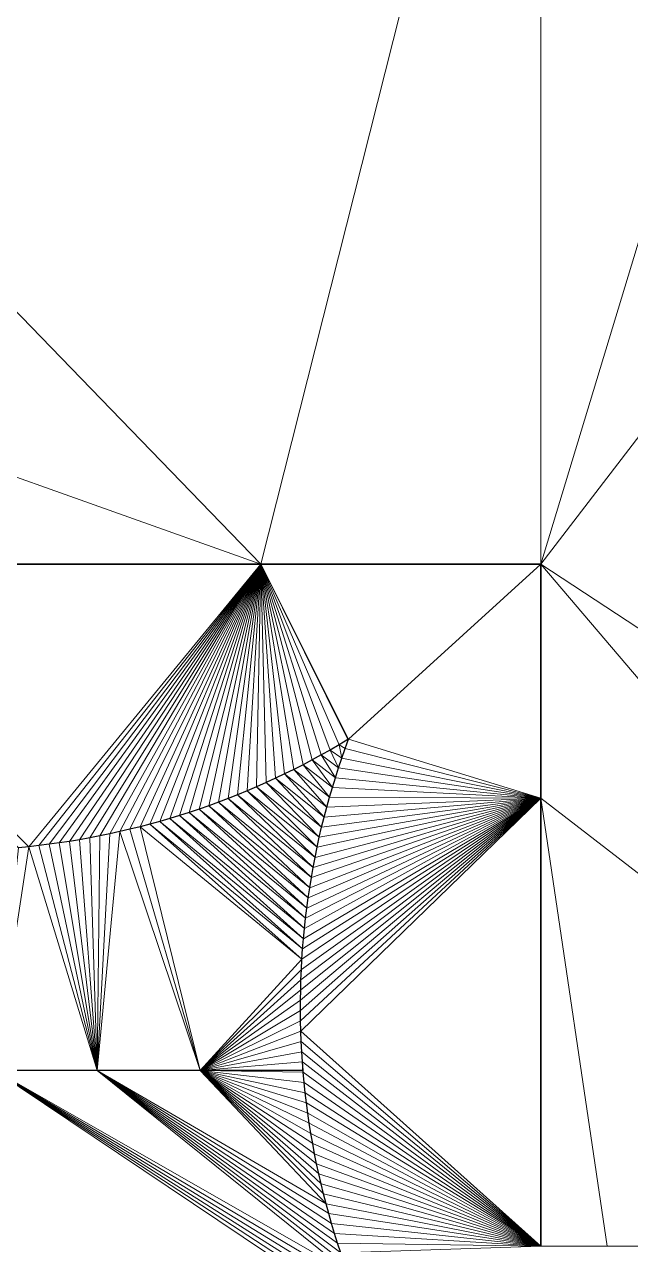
# Model space of a CAD drawing. Header units: metres. Extents: x 246428 to 246884, y 7418966 to 7419490.
# Drawn here: x 246833.98 to 246839.87, y 7419366.13 to 7419378 of the extents above; entities that cross this region are included whole.
import ezdxf

# ---------------------------------------------------------------- set-up
doc = ezdxf.new("R2010")
doc.units = ezdxf.units.M
doc.linetypes.add('blank name', pattern=[0])
doc.linetypes.add('HIDDEN', pattern=[9.525, 6.35, -3.175])
doc.layers.add('_12D_UNMAPPED', color=7, linetype='Continuous')
doc.layers.add('GRADELINES', color=250, linetype='HIDDEN', lineweight=25)
doc.layers.add('MISC_PATHS', color=7, linetype='Continuous', lineweight=35)
doc.layers.add('KERB_BACK', color=7, linetype='Continuous', lineweight=35, true_color=0x5fd2ff)

msp = doc.modelspace()

# ---------------------------------------------------------------- linework, layer by layer
at = {"layer": '_12D_UNMAPPED', "color": 3, "linetype": 'blank name', "lineweight": 0}
for points in [[(246839, 7419383.53, 36.51), (246836.276, 7419372.753, 36.563), (246828.9, 7419380.377, 36.457)], [(246839, 7419372.753, 36.583), (246836.276, 7419372.753, 36.563), (246839, 7419383.53, 36.51)], [(246842.267, 7419383.53, 36.534), (246839, 7419372.753, 36.583), (246839, 7419383.53, 36.51)], [(246849.1, 7419366.12, 36.702), (246839, 7419372.753, 36.583), (246847.267, 7419383.53, 36.571)], [(246847.267, 7419383.53, 36.571), (246839, 7419372.753, 36.583), (246842.267, 7419383.53, 36.534)], [(246836.276, 7419372.753, 36.563), (246828.9, 7419375.377, 36.491), (246828.9, 7419380.377, 36.457)], [(246836.276, 7419372.753, 36.563), (246831.276, 7419372.753, 36.526), (246828.9, 7419375.377, 36.491)], [(246831.276, 7419372.753, 36.526), (246836.276, 7419372.753, 36.563), (246834.02, 7419370.003, 36.565)], [(246831.276, 7419372.753, 36.526), (246834.02, 7419370.003, 36.565), (246833.92, 7419369.994, 36.564)], [(246836.276, 7419372.753, 36.563), (246834.119, 7419370.014, 36.565), (246834.02, 7419370.003, 36.565)], [(246836.276, 7419372.753, 36.563), (246834.218, 7419370.027, 36.566), (246834.119, 7419370.014, 36.565)], [(246836.276, 7419372.753, 36.563), (246834.317, 7419370.04, 36.567), (246834.218, 7419370.027, 36.566)], [(246836.276, 7419372.753, 36.563), (246834.416, 7419370.055, 36.567), (246834.317, 7419370.04, 36.567)], [(246836.276, 7419372.753, 36.563), (246834.515, 7419370.072, 36.568), (246834.416, 7419370.055, 36.567)], [(246836.276, 7419372.753, 36.563), (246834.613, 7419370.089, 36.568), (246834.515, 7419370.072, 36.568)], [(246836.276, 7419372.753, 36.563), (246834.712, 7419370.108, 36.569), (246834.613, 7419370.089, 36.568)], [(246836.276, 7419372.753, 36.563), (246834.81, 7419370.129, 36.57), (246834.712, 7419370.108, 36.569)], [(246836.276, 7419372.753, 36.563), (246834.907, 7419370.15, 36.57), (246834.81, 7419370.129, 36.57)], [(246836.276, 7419372.753, 36.563), (246835.004, 7419370.173, 36.571), (246834.907, 7419370.15, 36.57)], [(246836.276, 7419372.753, 36.563), (246835.102, 7419370.197, 36.571), (246835.004, 7419370.173, 36.571)], [(246836.276, 7419372.753, 36.563), (246835.198, 7419370.223, 36.572), (246835.102, 7419370.197, 36.571)], [(246836.276, 7419372.753, 36.563), (246835.295, 7419370.249, 36.572), (246835.198, 7419370.223, 36.572)], [(246836.276, 7419372.753, 36.563), (246835.391, 7419370.277, 36.573), (246835.295, 7419370.249, 36.572)], [(246836.276, 7419372.753, 36.563), (246835.486, 7419370.307, 36.573), (246835.391, 7419370.277, 36.573)], [(246836.276, 7419372.753, 36.563), (246835.581, 7419370.337, 36.574), (246835.486, 7419370.307, 36.573)], [(246836.276, 7419372.753, 36.563), (246835.676, 7419370.369, 36.574), (246835.581, 7419370.337, 36.574)], [(246836.276, 7419372.753, 36.563), (246835.771, 7419370.402, 36.575), (246835.676, 7419370.369, 36.574)], [(246836.276, 7419372.753, 36.563), (246835.864, 7419370.437, 36.575), (246835.771, 7419370.402, 36.575)], [(246836.276, 7419372.753, 36.563), (246835.958, 7419370.472, 36.576), (246835.864, 7419370.437, 36.575)], [(246836.276, 7419372.753, 36.563), (246836.051, 7419370.509, 36.576), (246835.958, 7419370.472, 36.576)], [(246836.276, 7419372.753, 36.563), (246836.143, 7419370.547, 36.577), (246836.051, 7419370.509, 36.576)], [(246836.276, 7419372.753, 36.563), (246836.235, 7419370.587, 36.577), (246836.143, 7419370.547, 36.577)], [(246836.276, 7419372.753, 36.563), (246836.327, 7419370.627, 36.577), (246836.235, 7419370.587, 36.577)], [(246836.276, 7419372.753, 36.563), (246839, 7419372.753, 36.583), (246837.128, 7419371.049, 36.581)], [(246836.276, 7419372.753, 36.563), (246836.418, 7419370.669, 36.578), (246836.327, 7419370.627, 36.577)], [(246836.276, 7419372.753, 36.563), (246837.123, 7419371.046, 36.581), (246837.037, 7419370.994, 36.58)], [(246836.276, 7419372.753, 36.563), (246837.037, 7419370.994, 36.58), (246836.95, 7419370.944, 36.58)], [(246836.276, 7419372.753, 36.563), (246837.128, 7419371.049, 36.581), (246837.123, 7419371.046, 36.581)], [(246836.276, 7419372.753, 36.563), (246836.95, 7419370.944, 36.58), (246836.863, 7419370.896, 36.58)], [(246836.276, 7419372.753, 36.563), (246836.863, 7419370.896, 36.58), (246836.775, 7419370.848, 36.579)], [(246836.276, 7419372.753, 36.563), (246836.775, 7419370.848, 36.579), (246836.687, 7419370.801, 36.579)], [(246836.276, 7419372.753, 36.563), (246836.687, 7419370.801, 36.579), (246836.598, 7419370.756, 36.579)], [(246836.276, 7419372.753, 36.563), (246836.598, 7419370.756, 36.579), (246836.508, 7419370.712, 36.578)], [(246836.276, 7419372.753, 36.563), (246836.508, 7419370.712, 36.578), (246836.418, 7419370.669, 36.578)], [(246839, 7419372.753, 36.583), (246839, 7419370.477, 36.598), (246837.128, 7419371.049, 36.581)], [(246839, 7419370.477, 36.598), (246839, 7419372.753, 36.583), (246844.643, 7419366.12, 36.669)], [(246839, 7419372.753, 36.583), (246849.1, 7419366.12, 36.702), (246844.643, 7419366.12, 36.669)], [(246837.123, 7419371.046, 36.581), (246837.096, 7419370.96, 36.581), (246837.037, 7419370.994, 36.58)], [(246839, 7419370.477, 36.598), (246837.096, 7419370.96, 36.581), (246837.128, 7419371.049, 36.581)], [(246837.128, 7419371.049, 36.581), (246837.096, 7419370.96, 36.581), (246837.123, 7419371.046, 36.581)], [(246836.863, 7419370.896, 36.58), (246837.001, 7419370.675, 36.582), (246836.775, 7419370.848, 36.579)], [(246836.95, 7419370.944, 36.58), (246837.031, 7419370.771, 36.582), (246836.863, 7419370.896, 36.58)], [(246837.031, 7419370.771, 36.582), (246837.001, 7419370.675, 36.582), (246836.863, 7419370.896, 36.58)], [(246837.037, 7419370.994, 36.58), (246837.063, 7419370.866, 36.581), (246836.95, 7419370.944, 36.58)], [(246837.063, 7419370.866, 36.581), (246837.031, 7419370.771, 36.582), (246836.95, 7419370.944, 36.58)], [(246837.096, 7419370.96, 36.581), (246837.063, 7419370.866, 36.581), (246837.037, 7419370.994, 36.58)], [(246839, 7419370.477, 36.598), (246837.063, 7419370.866, 36.581), (246837.096, 7419370.96, 36.581)], [(246836.687, 7419370.801, 36.579), (246836.944, 7419370.484, 36.583), (246836.598, 7419370.756, 36.579)], [(246836.775, 7419370.848, 36.579), (246836.972, 7419370.58, 36.583), (246836.687, 7419370.801, 36.579)], [(246836.972, 7419370.58, 36.583), (246836.944, 7419370.484, 36.583), (246836.687, 7419370.801, 36.579)], [(246837.001, 7419370.675, 36.582), (246836.972, 7419370.58, 36.583), (246836.775, 7419370.848, 36.579)], [(246839, 7419370.477, 36.598), (246837.001, 7419370.675, 36.582), (246837.031, 7419370.771, 36.582)], [(246839, 7419370.477, 36.598), (246837.031, 7419370.771, 36.582), (246837.063, 7419370.866, 36.581)], [(246836.418, 7419370.669, 36.578), (246836.868, 7419370.193, 36.584), (246836.327, 7419370.627, 36.577)], [(246836.508, 7419370.712, 36.578), (246836.892, 7419370.29, 36.584), (246836.418, 7419370.669, 36.578)], [(246836.892, 7419370.29, 36.584), (246836.868, 7419370.193, 36.584), (246836.418, 7419370.669, 36.578)], [(246836.598, 7419370.756, 36.579), (246836.917, 7419370.387, 36.583), (246836.508, 7419370.712, 36.578)], [(246836.917, 7419370.387, 36.583), (246836.892, 7419370.29, 36.584), (246836.508, 7419370.712, 36.578)], [(246836.944, 7419370.484, 36.583), (246836.917, 7419370.387, 36.583), (246836.598, 7419370.756, 36.579)], [(246839, 7419370.477, 36.598), (246836.972, 7419370.58, 36.583), (246837.001, 7419370.675, 36.582)], [(246836.143, 7419370.547, 36.577), (246836.804, 7419369.9, 36.586), (246836.051, 7419370.509, 36.576)], [(246836.235, 7419370.587, 36.577), (246836.824, 7419369.998, 36.585), (246836.143, 7419370.547, 36.577)], [(246836.824, 7419369.998, 36.585), (246836.804, 7419369.9, 36.586), (246836.143, 7419370.547, 36.577)], [(246836.327, 7419370.627, 36.577), (246836.845, 7419370.096, 36.585), (246836.235, 7419370.587, 36.577)], [(246836.845, 7419370.096, 36.585), (246836.824, 7419369.998, 36.585), (246836.235, 7419370.587, 36.577)], [(246836.868, 7419370.193, 36.584), (246836.845, 7419370.096, 36.585), (246836.327, 7419370.627, 36.577)], [(246839, 7419370.477, 36.598), (246836.944, 7419370.484, 36.583), (246836.972, 7419370.58, 36.583)], [(246835.864, 7419370.437, 36.575), (246836.752, 7419369.605, 36.588), (246835.771, 7419370.402, 36.575)], [(246835.958, 7419370.472, 36.576), (246836.768, 7419369.704, 36.587), (246835.864, 7419370.437, 36.575)], [(246836.768, 7419369.704, 36.587), (246836.752, 7419369.605, 36.588), (246835.864, 7419370.437, 36.575)], [(246836.051, 7419370.509, 36.576), (246836.785, 7419369.802, 36.586), (246835.958, 7419370.472, 36.576)], [(246836.785, 7419369.802, 36.586), (246836.768, 7419369.704, 36.587), (246835.958, 7419370.472, 36.576)], [(246836.804, 7419369.9, 36.586), (246836.785, 7419369.802, 36.586), (246836.051, 7419370.509, 36.576)], [(246839, 7419370.477, 36.598), (246836.663, 7419368.31, 36.596), (246836.662, 7419368.41, 36.595)], [(246839, 7419370.477, 36.598), (246836.662, 7419368.41, 36.595), (246836.662, 7419368.51, 36.594)], [(246839, 7419370.477, 36.598), (246836.662, 7419368.51, 36.594), (246836.664, 7419368.61, 36.594)], [(246839, 7419370.477, 36.598), (246836.666, 7419368.21, 36.596), (246836.663, 7419368.31, 36.596)], [(246839, 7419370.477, 36.598), (246836.664, 7419368.61, 36.594), (246836.666, 7419368.71, 36.593)], [(246839, 7419370.477, 36.598), (246839, 7419366.12, 36.628), (246836.666, 7419368.21, 36.596)], [(246839, 7419370.477, 36.598), (246836.666, 7419368.71, 36.593), (246836.671, 7419368.809, 36.592)], [(246839, 7419370.477, 36.598), (246836.671, 7419368.809, 36.592), (246836.676, 7419368.909, 36.592)], [(246839, 7419370.477, 36.598), (246836.676, 7419368.909, 36.592), (246836.683, 7419369.009, 36.591)], [(246839, 7419370.477, 36.598), (246836.683, 7419369.009, 36.591), (246836.691, 7419369.109, 36.59)], [(246839, 7419370.477, 36.598), (246836.691, 7419369.109, 36.59), (246836.701, 7419369.208, 36.59)], [(246839, 7419370.477, 36.598), (246836.701, 7419369.208, 36.59), (246836.711, 7419369.308, 36.589)], [(246839, 7419370.477, 36.598), (246836.711, 7419369.308, 36.589), (246836.724, 7419369.407, 36.589)], [(246839, 7419370.477, 36.598), (246836.724, 7419369.407, 36.589), (246836.737, 7419369.506, 36.588)], [(246839, 7419370.477, 36.598), (246836.737, 7419369.506, 36.588), (246836.752, 7419369.605, 36.588)], [(246839, 7419370.477, 36.598), (246836.752, 7419369.605, 36.588), (246836.768, 7419369.704, 36.587)], [(246839, 7419370.477, 36.598), (246836.768, 7419369.704, 36.587), (246836.785, 7419369.802, 36.586)], [(246839, 7419370.477, 36.598), (246836.785, 7419369.802, 36.586), (246836.804, 7419369.9, 36.586)], [(246839, 7419370.477, 36.598), (246836.804, 7419369.9, 36.586), (246836.824, 7419369.998, 36.585)], [(246839, 7419370.477, 36.598), (246836.824, 7419369.998, 36.585), (246836.845, 7419370.096, 36.585)], [(246839, 7419370.477, 36.598), (246836.845, 7419370.096, 36.585), (246836.868, 7419370.193, 36.584)], [(246839, 7419370.477, 36.598), (246836.868, 7419370.193, 36.584), (246836.892, 7419370.29, 36.584)], [(246839, 7419370.477, 36.598), (246836.892, 7419370.29, 36.584), (246836.917, 7419370.387, 36.583)], [(246839, 7419370.477, 36.598), (246836.917, 7419370.387, 36.583), (246836.944, 7419370.484, 36.583)], [(246839.643, 7419366.12, 36.632), (246839, 7419366.12, 36.628), (246839, 7419370.477, 36.598)], [(246839.643, 7419366.12, 36.632), (246839, 7419370.477, 36.598), (246844.643, 7419366.12, 36.669)], [(246835.486, 7419370.307, 36.573), (246836.701, 7419369.208, 36.59), (246835.391, 7419370.277, 36.573)], [(246835.581, 7419370.337, 36.574), (246836.711, 7419369.308, 36.589), (246835.486, 7419370.307, 36.573)], [(246836.711, 7419369.308, 36.589), (246836.701, 7419369.208, 36.59), (246835.486, 7419370.307, 36.573)], [(246835.676, 7419370.369, 36.574), (246836.724, 7419369.407, 36.589), (246835.581, 7419370.337, 36.574)], [(246836.724, 7419369.407, 36.589), (246836.711, 7419369.308, 36.589), (246835.581, 7419370.337, 36.574)], [(246835.771, 7419370.402, 36.575), (246836.737, 7419369.506, 36.588), (246835.676, 7419370.369, 36.574)], [(246836.737, 7419369.506, 36.588), (246836.724, 7419369.407, 36.589), (246835.676, 7419370.369, 36.574)], [(246836.752, 7419369.605, 36.588), (246836.737, 7419369.506, 36.588), (246835.771, 7419370.402, 36.575)], [(246835.004, 7419370.173, 36.571), (246835.102, 7419370.197, 36.571), (246835.687, 7419367.827, 36.591)], [(246835.198, 7419370.223, 36.572), (246836.676, 7419368.909, 36.592), (246835.102, 7419370.197, 36.571)], [(246835.102, 7419370.197, 36.571), (246836.676, 7419368.909, 36.592), (246835.687, 7419367.827, 36.591)], [(246835.295, 7419370.249, 36.572), (246836.683, 7419369.009, 36.591), (246835.198, 7419370.223, 36.572)], [(246836.683, 7419369.009, 36.591), (246836.676, 7419368.909, 36.592), (246835.198, 7419370.223, 36.572)], [(246835.391, 7419370.277, 36.573), (246836.691, 7419369.109, 36.59), (246835.295, 7419370.249, 36.572)], [(246836.691, 7419369.109, 36.59), (246836.683, 7419369.009, 36.591), (246835.295, 7419370.249, 36.572)], [(246836.701, 7419369.208, 36.59), (246836.691, 7419369.109, 36.59), (246835.391, 7419370.277, 36.573)], [(246834.317, 7419370.04, 36.567), (246834.416, 7419370.055, 36.567), (246834.687, 7419367.827, 36.583)], [(246834.416, 7419370.055, 36.567), (246834.515, 7419370.072, 36.568), (246834.687, 7419367.827, 36.583)], [(246834.515, 7419370.072, 36.568), (246834.613, 7419370.089, 36.568), (246834.687, 7419367.827, 36.583)], [(246834.613, 7419370.089, 36.568), (246834.712, 7419370.108, 36.569), (246834.687, 7419367.827, 36.583)], [(246834.81, 7419370.129, 36.57), (246834.907, 7419370.15, 36.57), (246834.687, 7419367.827, 36.583)], [(246834.907, 7419370.15, 36.57), (246835.687, 7419367.827, 36.591), (246834.687, 7419367.827, 36.583)], [(246834.712, 7419370.108, 36.569), (246834.81, 7419370.129, 36.57), (246834.687, 7419367.827, 36.583)], [(246834.907, 7419370.15, 36.57), (246835.004, 7419370.173, 36.571), (246835.687, 7419367.827, 36.591)], [(246833.92, 7419369.994, 36.564), (246834.02, 7419370.003, 36.565), (246833.687, 7419367.827, 36.575)], [(246834.02, 7419370.003, 36.565), (246834.687, 7419367.827, 36.583), (246833.687, 7419367.827, 36.575)], [(246834.02, 7419370.003, 36.565), (246834.119, 7419370.014, 36.565), (246834.687, 7419367.827, 36.583)], [(246834.119, 7419370.014, 36.565), (246834.218, 7419370.027, 36.566), (246834.687, 7419367.827, 36.583)], [(246834.218, 7419370.027, 36.566), (246834.317, 7419370.04, 36.567), (246834.687, 7419367.827, 36.583)], [(246836.676, 7419368.909, 36.592), (246836.671, 7419368.809, 36.592), (246835.687, 7419367.827, 36.591)], [(246836.671, 7419368.809, 36.592), (246836.666, 7419368.71, 36.593), (246835.687, 7419367.827, 36.591)], [(246836.666, 7419368.71, 36.593), (246836.664, 7419368.61, 36.594), (246835.687, 7419367.827, 36.591)], [(246836.664, 7419368.61, 36.594), (246836.662, 7419368.51, 36.594), (246835.687, 7419367.827, 36.591)], [(246836.662, 7419368.51, 36.594), (246836.662, 7419368.41, 36.595), (246835.687, 7419367.827, 36.591)], [(246836.662, 7419368.41, 36.595), (246836.663, 7419368.31, 36.596), (246835.687, 7419367.827, 36.591)], [(246836.663, 7419368.31, 36.596), (246836.666, 7419368.21, 36.596), (246835.687, 7419367.827, 36.591)], [(246836.666, 7419368.21, 36.596), (246836.669, 7419368.11, 36.597), (246835.687, 7419367.827, 36.591)], [(246839, 7419366.12, 36.628), (246836.669, 7419368.11, 36.597), (246836.666, 7419368.21, 36.596)], [(246836.669, 7419368.11, 36.597), (246836.675, 7419368.01, 36.598), (246835.687, 7419367.827, 36.591)], [(246839, 7419366.12, 36.628), (246836.675, 7419368.01, 36.598), (246836.669, 7419368.11, 36.597)], [(246836.675, 7419368.01, 36.598), (246836.681, 7419367.91, 36.598), (246835.687, 7419367.827, 36.591)], [(246839, 7419366.12, 36.628), (246836.681, 7419367.91, 36.598), (246836.675, 7419368.01, 36.598)], [(246837.23, 7419365.584, 36.618), (246837.268, 7419365.492, 36.619), (246833.687, 7419367.827, 36.575)], [(246837.156, 7419365.77, 36.616), (246837.192, 7419365.677, 36.617), (246833.687, 7419367.827, 36.575)], [(246837.192, 7419365.677, 36.617), (246837.23, 7419365.584, 36.618), (246833.687, 7419367.827, 36.575)], [(246837.121, 7419365.864, 36.615), (246837.156, 7419365.77, 36.616), (246833.687, 7419367.827, 36.575)], [(246837.268, 7419365.492, 36.619), (246837.308, 7419365.4, 36.62), (246833.687, 7419367.827, 36.575)], [(246837.308, 7419365.4, 36.62), (246833.936, 7419359.555, 36.634), (246833.687, 7419367.827, 36.575)], [(246834.687, 7419367.827, 36.583), (246837.121, 7419365.864, 36.615), (246833.687, 7419367.827, 36.575)], [(246836.964, 7419366.338, 36.611), (246836.993, 7419366.243, 36.612), (246834.687, 7419367.827, 36.583)], [(246837.023, 7419366.147, 36.613), (246837.054, 7419366.052, 36.614), (246834.687, 7419367.827, 36.583)], [(246836.911, 7419366.531, 36.609), (246836.937, 7419366.435, 36.61), (246834.687, 7419367.827, 36.583)], [(246836.993, 7419366.243, 36.612), (246837.023, 7419366.147, 36.613), (246834.687, 7419367.827, 36.583)], [(246836.937, 7419366.435, 36.61), (246836.964, 7419366.338, 36.611), (246834.687, 7419367.827, 36.583)], [(246835.687, 7419367.827, 36.591), (246836.911, 7419366.531, 36.609), (246834.687, 7419367.827, 36.583)], [(246837.054, 7419366.052, 36.614), (246837.087, 7419365.958, 36.615), (246834.687, 7419367.827, 36.583)], [(246837.087, 7419365.958, 36.615), (246837.121, 7419365.864, 36.615), (246834.687, 7419367.827, 36.583)], [(246836.681, 7419367.91, 36.598), (246836.687, 7419367.827, 36.599), (246835.687, 7419367.827, 36.591)], [(246836.764, 7419367.215, 36.604), (246836.781, 7419367.117, 36.605), (246835.687, 7419367.827, 36.591)], [(246836.748, 7419367.314, 36.603), (246836.764, 7419367.215, 36.604), (246835.687, 7419367.827, 36.591)], [(246836.733, 7419367.413, 36.602), (246836.748, 7419367.314, 36.603), (246835.687, 7419367.827, 36.591)], [(246836.72, 7419367.512, 36.601), (246836.733, 7419367.413, 36.602), (246835.687, 7419367.827, 36.591)], [(246836.698, 7419367.711, 36.6), (246836.708, 7419367.611, 36.601), (246835.687, 7419367.827, 36.591)], [(246836.708, 7419367.611, 36.601), (246836.72, 7419367.512, 36.601), (246835.687, 7419367.827, 36.591)], [(246836.689, 7419367.81, 36.599), (246836.698, 7419367.711, 36.6), (246835.687, 7419367.827, 36.591)], [(246836.862, 7419366.725, 36.608), (246836.886, 7419366.628, 36.609), (246835.687, 7419367.827, 36.591)], [(246836.819, 7419366.92, 36.606), (246836.84, 7419366.823, 36.607), (246835.687, 7419367.827, 36.591)], [(246836.886, 7419366.628, 36.609), (246836.911, 7419366.531, 36.609), (246835.687, 7419367.827, 36.591)], [(246836.84, 7419366.823, 36.607), (246836.862, 7419366.725, 36.608), (246835.687, 7419367.827, 36.591)], [(246836.687, 7419367.827, 36.599), (246836.689, 7419367.81, 36.599), (246835.687, 7419367.827, 36.591)], [(246836.781, 7419367.117, 36.605), (246836.799, 7419367.018, 36.605), (246835.687, 7419367.827, 36.591)], [(246836.799, 7419367.018, 36.605), (246836.819, 7419366.92, 36.606), (246835.687, 7419367.827, 36.591)], [(246836.681, 7419367.91, 36.598), (246839, 7419366.12, 36.628), (246836.689, 7419367.81, 36.599)], [(246836.681, 7419367.91, 36.598), (246836.689, 7419367.81, 36.599), (246836.687, 7419367.827, 36.599)], [(246839, 7419366.12, 36.628), (246836.698, 7419367.711, 36.6), (246836.689, 7419367.81, 36.599)], [(246839, 7419366.12, 36.628), (246836.708, 7419367.611, 36.601), (246836.698, 7419367.711, 36.6)], [(246839, 7419366.12, 36.628), (246836.72, 7419367.512, 36.601), (246836.708, 7419367.611, 36.601)], [(246839, 7419366.12, 36.628), (246836.733, 7419367.413, 36.602), (246836.72, 7419367.512, 36.601)], [(246839, 7419366.12, 36.628), (246836.748, 7419367.314, 36.603), (246836.733, 7419367.413, 36.602)], [(246839, 7419366.12, 36.628), (246836.764, 7419367.215, 36.604), (246836.748, 7419367.314, 36.603)], [(246839, 7419366.12, 36.628), (246836.781, 7419367.117, 36.605), (246836.764, 7419367.215, 36.604)], [(246839, 7419366.12, 36.628), (246836.799, 7419367.018, 36.605), (246836.781, 7419367.117, 36.605)], [(246839, 7419366.12, 36.628), (246836.819, 7419366.92, 36.606), (246836.799, 7419367.018, 36.605)], [(246839, 7419366.12, 36.628), (246836.84, 7419366.823, 36.607), (246836.819, 7419366.92, 36.606)], [(246839, 7419366.12, 36.628), (246836.862, 7419366.725, 36.608), (246836.84, 7419366.823, 36.607)], [(246839, 7419366.12, 36.628), (246836.886, 7419366.628, 36.609), (246836.862, 7419366.725, 36.608)], [(246839, 7419366.12, 36.628), (246836.911, 7419366.531, 36.609), (246836.886, 7419366.628, 36.609)], [(246839, 7419366.12, 36.628), (246836.937, 7419366.435, 36.61), (246836.911, 7419366.531, 36.609)], [(246839, 7419366.12, 36.628), (246836.964, 7419366.338, 36.611), (246836.937, 7419366.435, 36.61)], [(246839, 7419366.12, 36.628), (246836.993, 7419366.243, 36.612), (246836.964, 7419366.338, 36.611)], [(246839, 7419366.12, 36.628), (246837.023, 7419366.147, 36.613), (246836.993, 7419366.243, 36.612)], [(246839, 7419366.12, 36.628), (246837.054, 7419366.052, 36.614), (246837.023, 7419366.147, 36.613)]]:
    msp.add_3dface(points, dxfattribs=at)
at = {"layer": 'GRADELINES'}
for points in [[(246837.054, 7419366.052, 36.614), (246837.023, 7419366.147, 36.613), (246837.023, 7419366.147, 36.613), (246836.993, 7419366.243, 36.612), (246836.993, 7419366.243, 36.612), (246836.964, 7419366.338, 36.611), (246836.964, 7419366.338, 36.611), (246836.937, 7419366.435, 36.61), (246836.937, 7419366.435, 36.61), (246836.911, 7419366.531, 36.609), (246836.911, 7419366.531, 36.609), (246836.886, 7419366.628, 36.609), (246836.886, 7419366.628, 36.609), (246836.862, 7419366.725, 36.608), (246836.862, 7419366.725, 36.608), (246836.84, 7419366.823, 36.607), (246836.84, 7419366.823, 36.607), (246836.819, 7419366.92, 36.606), (246836.819, 7419366.92, 36.606), (246836.799, 7419367.018, 36.605), (246836.799, 7419367.018, 36.605), (246836.781, 7419367.117, 36.605), (246836.781, 7419367.117, 36.605), (246836.764, 7419367.215, 36.604), (246836.764, 7419367.215, 36.604), (246836.748, 7419367.314, 36.603), (246836.748, 7419367.314, 36.603), (246836.733, 7419367.413, 36.602), (246836.733, 7419367.413, 36.602), (246836.72, 7419367.512, 36.601), (246836.72, 7419367.512, 36.601), (246836.708, 7419367.611, 36.601), (246836.708, 7419367.611, 36.601), (246836.698, 7419367.711, 36.6), (246836.698, 7419367.711, 36.6), (246836.689, 7419367.81, 36.599), (246836.689, 7419367.81, 36.599), (246836.681, 7419367.91, 36.598), (246836.681, 7419367.91, 36.598), (246836.675, 7419368.01, 36.598), (246836.675, 7419368.01, 36.598), (246836.669, 7419368.11, 36.597), (246836.669, 7419368.11, 36.597), (246836.666, 7419368.21, 36.596), (246836.666, 7419368.21, 36.596), (246836.663, 7419368.31, 36.596), (246836.663, 7419368.31, 36.596), (246836.662, 7419368.41, 36.595), (246836.662, 7419368.41, 36.595), (246836.662, 7419368.51, 36.594), (246836.662, 7419368.51, 36.594), (246836.664, 7419368.61, 36.594), (246836.664, 7419368.61, 36.594), (246836.666, 7419368.71, 36.593), (246836.666, 7419368.71, 36.593), (246836.671, 7419368.809, 36.592), (246836.671, 7419368.809, 36.592), (246836.676, 7419368.909, 36.592), (246836.676, 7419368.909, 36.592), (246836.683, 7419369.009, 36.591), (246836.683, 7419369.009, 36.591), (246836.691, 7419369.109, 36.59), (246836.691, 7419369.109, 36.59), (246836.701, 7419369.208, 36.59), (246836.701, 7419369.208, 36.59), (246836.711, 7419369.308, 36.589), (246836.711, 7419369.308, 36.589), (246836.724, 7419369.407, 36.589), (246836.724, 7419369.407, 36.589), (246836.737, 7419369.506, 36.588), (246836.737, 7419369.506, 36.588), (246836.752, 7419369.605, 36.588), (246836.752, 7419369.605, 36.588), (246836.768, 7419369.704, 36.587), (246836.768, 7419369.704, 36.587), (246836.785, 7419369.802, 36.586), (246836.785, 7419369.802, 36.586), (246836.804, 7419369.9, 36.586), (246836.804, 7419369.9, 36.586), (246836.824, 7419369.998, 36.585), (246836.824, 7419369.998, 36.585), (246836.845, 7419370.096, 36.585), (246836.845, 7419370.096, 36.585), (246836.868, 7419370.193, 36.584), (246836.868, 7419370.193, 36.584), (246836.892, 7419370.29, 36.584), (246836.892, 7419370.29, 36.584), (246836.917, 7419370.387, 36.583), (246836.917, 7419370.387, 36.583), (246836.944, 7419370.484, 36.583), (246836.944, 7419370.484, 36.583), (246836.972, 7419370.58, 36.583), (246836.972, 7419370.58, 36.583), (246837.001, 7419370.675, 36.582), (246837.001, 7419370.675, 36.582), (246837.031, 7419370.771, 36.582), (246837.031, 7419370.771, 36.582), (246837.063, 7419370.866, 36.581), (246837.063, 7419370.866, 36.581), (246837.096, 7419370.96, 36.581), (246837.096, 7419370.96, 36.581), (246837.128, 7419371.049, 36.581), (246837.128, 7419371.049, 36.581), (246837.128, 7419371.049, 36.581), (246837.123, 7419371.046, 36.581), (246837.123, 7419371.046, 36.581), (246837.037, 7419370.994, 36.58), (246837.037, 7419370.994, 36.58), (246836.95, 7419370.944, 36.58), (246836.95, 7419370.944, 36.58), (246836.863, 7419370.896, 36.58), (246836.863, 7419370.896, 36.58), (246836.775, 7419370.848, 36.579), (246836.775, 7419370.848, 36.579), (246836.687, 7419370.801, 36.579), (246836.687, 7419370.801, 36.579), (246836.598, 7419370.756, 36.579), (246836.598, 7419370.756, 36.579), (246836.508, 7419370.712, 36.578), (246836.508, 7419370.712, 36.578), (246836.418, 7419370.669, 36.578), (246836.418, 7419370.669, 36.578), (246836.327, 7419370.627, 36.577), (246836.327, 7419370.627, 36.577), (246836.235, 7419370.587, 36.577), (246836.235, 7419370.587, 36.577), (246836.143, 7419370.547, 36.577), (246836.143, 7419370.547, 36.577), (246836.051, 7419370.509, 36.576), (246836.051, 7419370.509, 36.576), (246835.958, 7419370.472, 36.576), (246835.958, 7419370.472, 36.576), (246835.864, 7419370.437, 36.575), (246835.864, 7419370.437, 36.575), (246835.771, 7419370.402, 36.575), (246835.771, 7419370.402, 36.575), (246835.676, 7419370.369, 36.574), (246835.676, 7419370.369, 36.574), (246835.581, 7419370.337, 36.574), (246835.581, 7419370.337, 36.574), (246835.486, 7419370.307, 36.573), (246835.486, 7419370.307, 36.573), (246835.391, 7419370.277, 36.573), (246835.391, 7419370.277, 36.573), (246835.295, 7419370.249, 36.572), (246835.295, 7419370.249, 36.572), (246835.198, 7419370.223, 36.572), (246835.198, 7419370.223, 36.572), (246835.102, 7419370.197, 36.571), (246835.102, 7419370.197, 36.571), (246835.004, 7419370.173, 36.571), (246835.004, 7419370.173, 36.571), (246834.907, 7419370.15, 36.57), (246834.907, 7419370.15, 36.57), (246834.81, 7419370.129, 36.57), (246834.81, 7419370.129, 36.57), (246834.712, 7419370.108, 36.569), (246834.712, 7419370.108, 36.569), (246834.613, 7419370.089, 36.568), (246834.613, 7419370.089, 36.568), (246834.515, 7419370.072, 36.568), (246834.515, 7419370.072, 36.568), (246834.416, 7419370.055, 36.567), (246834.416, 7419370.055, 36.567), (246834.317, 7419370.04, 36.567), (246834.317, 7419370.04, 36.567), (246834.218, 7419370.027, 36.566), (246834.218, 7419370.027, 36.566), (246834.119, 7419370.014, 36.565), (246834.119, 7419370.014, 36.565), (246834.02, 7419370.003, 36.565), (246834.02, 7419370.003, 36.565), (246833.92, 7419369.994, 36.564)], [(246836.687, 7419367.827, 36.599), (246835.687, 7419367.827, 36.591), (246834.687, 7419367.827, 36.583), (246833.687, 7419367.827, 36.575), (246832.687, 7419367.827, 36.567), (246831.687, 7419367.827, 36.559), (246830.687, 7419367.827, 36.551), (246829.687, 7419367.827, 36.543), (246828.687, 7419367.827, 36.535), (246827.687, 7419367.827, 36.527), (246826.687, 7419367.827, 36.519), (246826.627, 7419367.827, 36.519), (246826.627, 7419367.827, 36.519), (246825.687, 7419367.827, 36.509), (246824.687, 7419367.827, 36.499), (246823.687, 7419367.827, 36.489), (246822.687, 7419367.827, 36.479), (246822.627, 7419367.827, 36.479)]]:
    msp.add_polyline3d(points, dxfattribs=at)
at = {"layer": 'KERB_BACK'}
msp.add_polyline3d([(246839, 7419366.12, 36.628), (246839, 7419370.477, 36.598), (246839, 7419372.753, 36.583), (246839, 7419372.753, 36.583), (246839, 7419372.753, 36.583), (246839, 7419372.753, 36.583), (246839, 7419372.753, 36.583), (246839, 7419372.753, 36.583), (246839, 7419372.753, 36.583), (246839, 7419372.753, 36.583), (246839, 7419372.753, 36.583), (246839, 7419372.753, 36.583), (246836.276, 7419372.753, 36.563), (246831.276, 7419372.753, 36.526)], dxfattribs=at)
at = {"layer": 'MISC_PATHS'}
msp.add_polyline3d([(246839, 7419366.12, 36.628), (246839, 7419370.477, 36.598), (246839, 7419372.753, 36.583), (246839, 7419372.753, 36.583), (246839, 7419372.753, 36.583), (246839, 7419372.753, 36.583), (246839, 7419372.753, 36.583), (246839, 7419372.753, 36.583), (246839, 7419372.753, 36.583), (246839, 7419372.753, 36.583), (246839, 7419372.753, 36.583), (246839, 7419372.753, 36.583), (246836.276, 7419372.753, 36.563), (246831.276, 7419372.753, 36.526)], dxfattribs=at)

doc.saveas('drawing.dxf')
